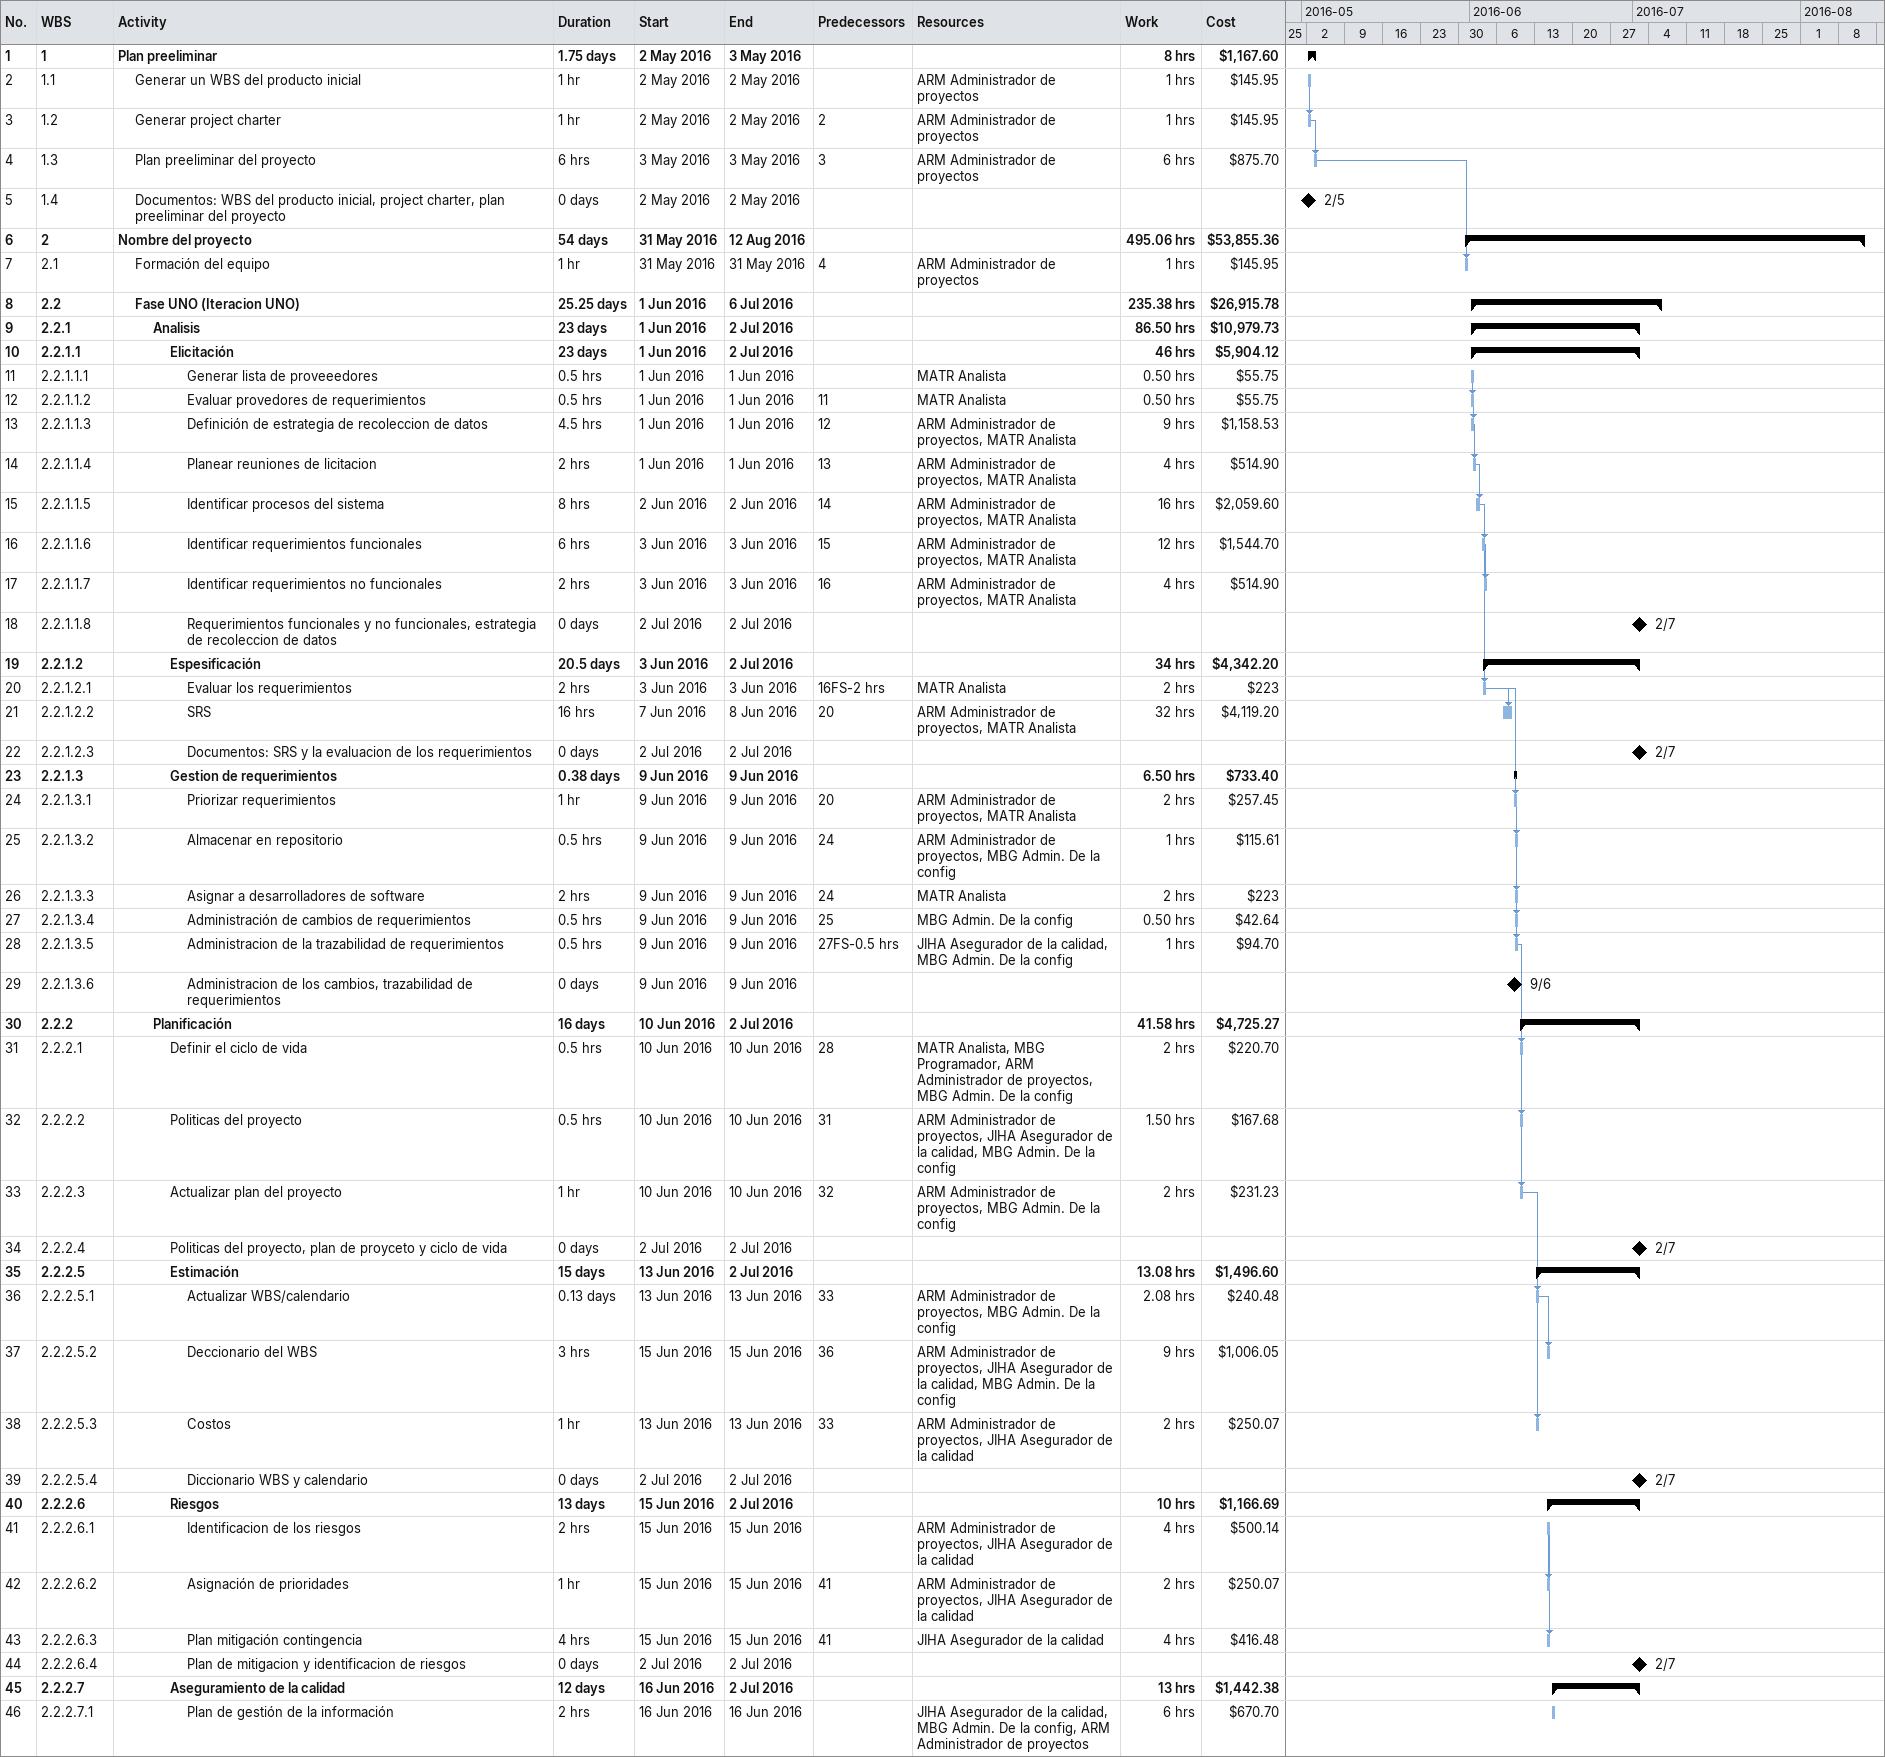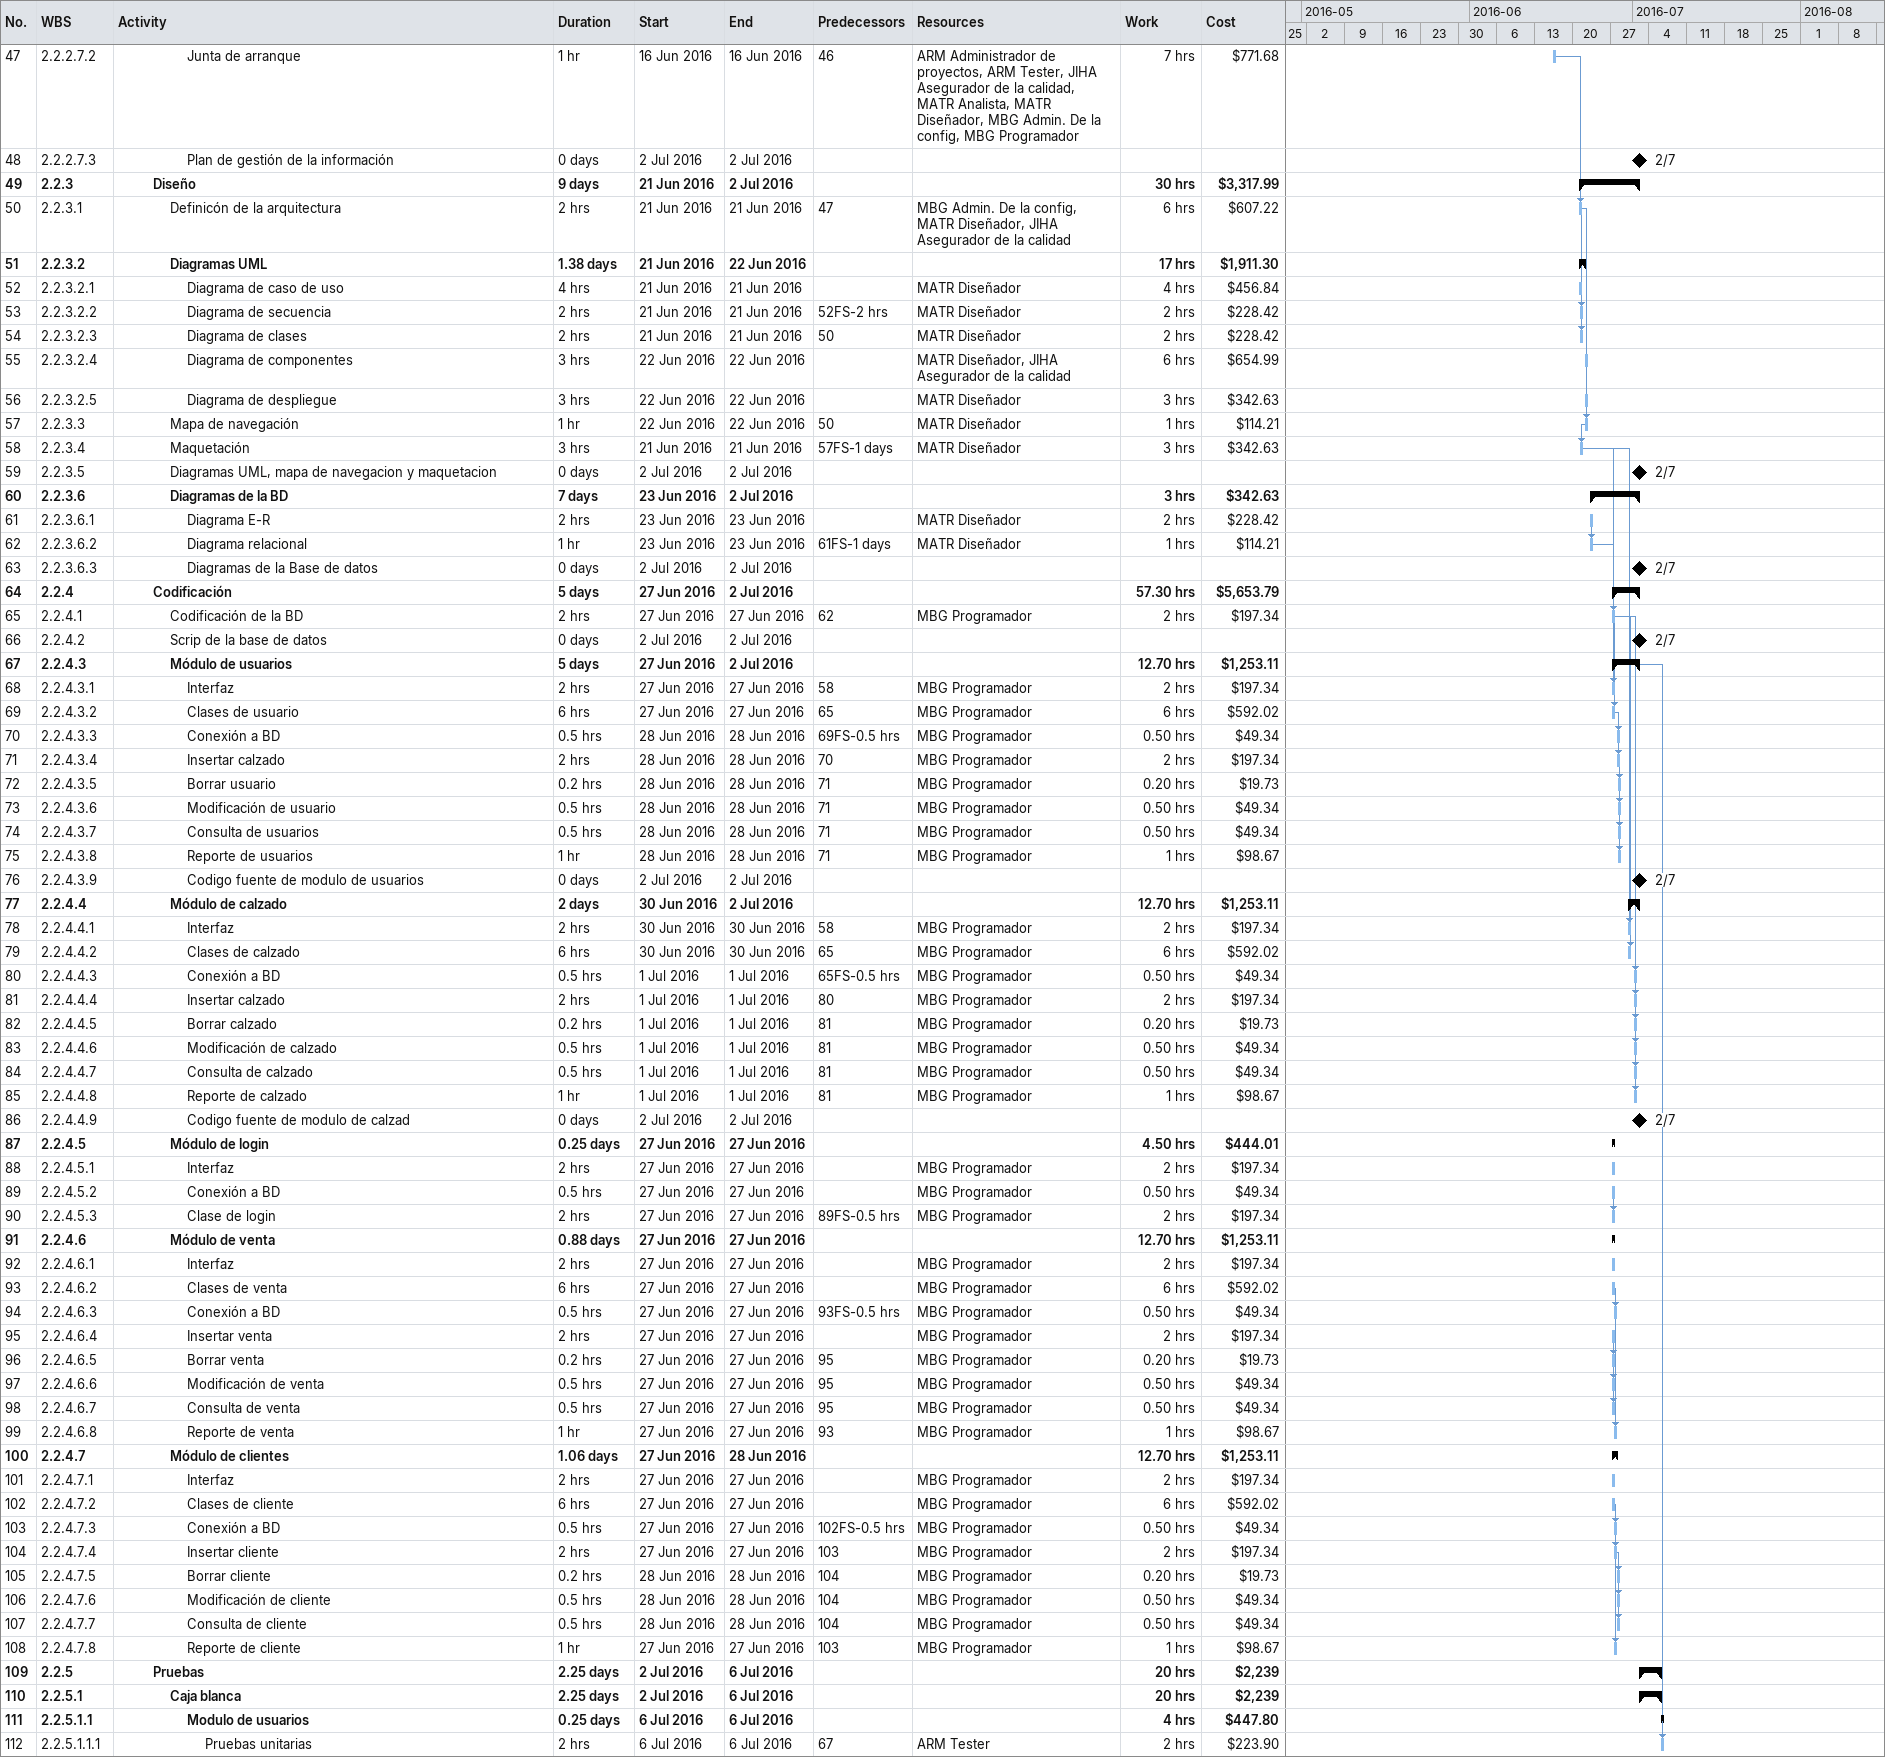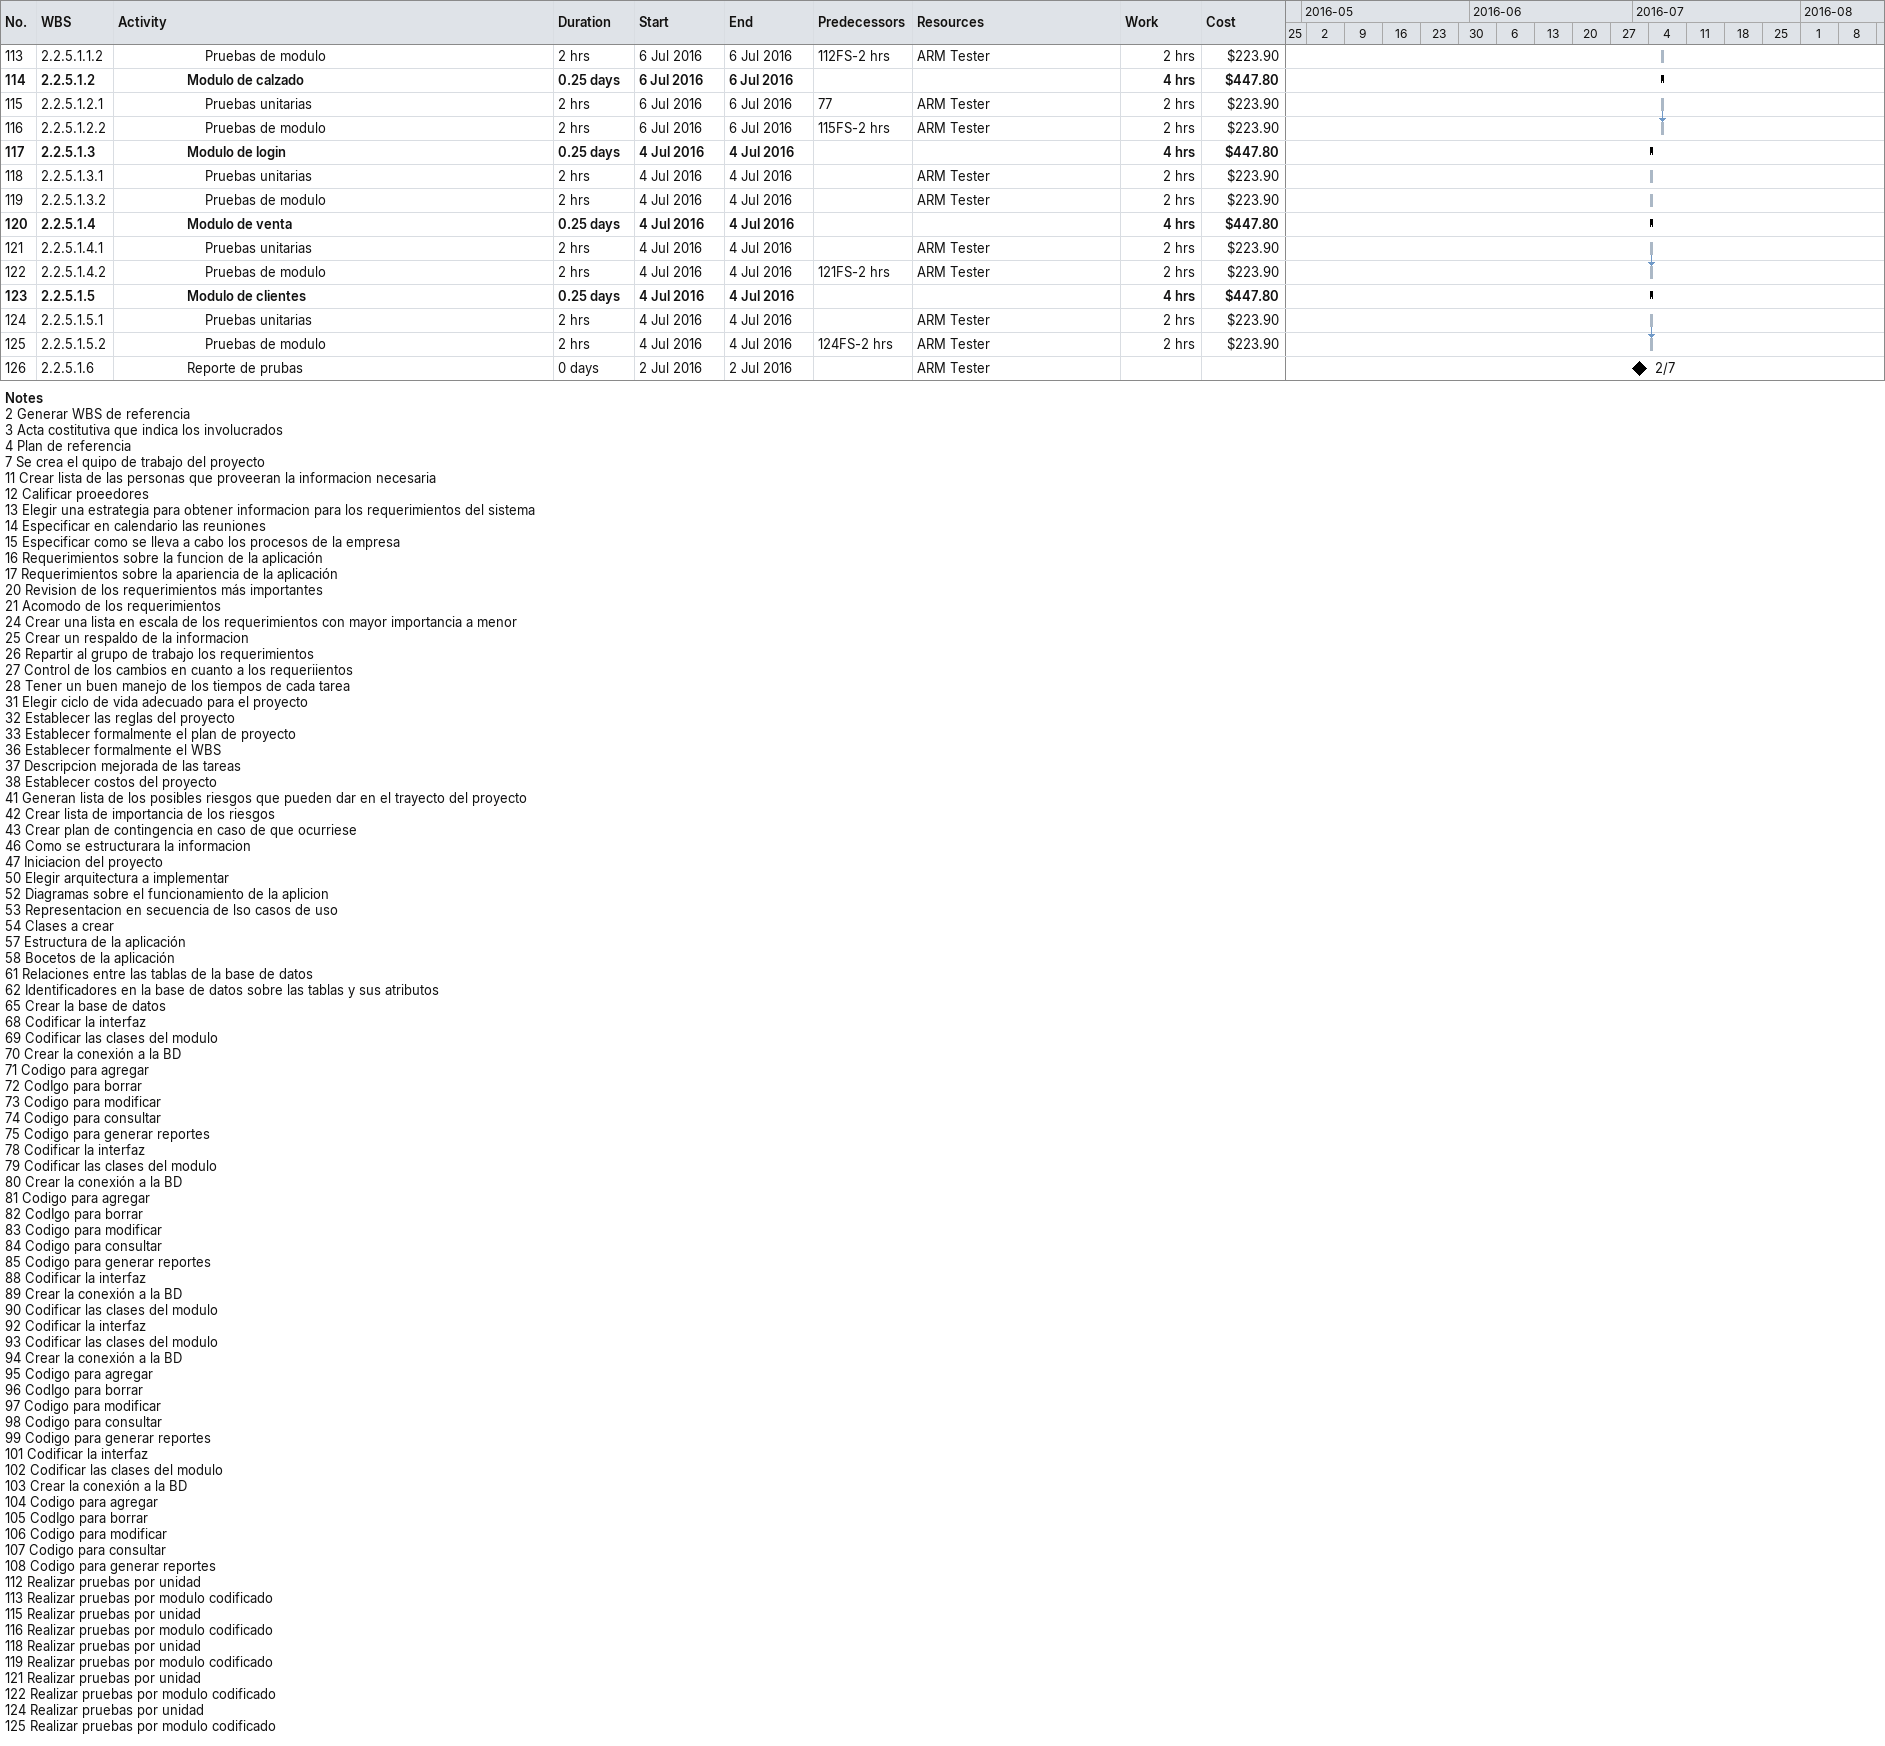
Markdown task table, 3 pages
| ID | WBS | Task | Duration | Start | Finish | Predecessors | Resources | Work (h) | Cost ($) |
|---|---|---|---|---|---|---|---|---|---|
| 1 | 1 | **Plan preeliminar** | 1.75d | 2016-05-02 | 2016-05-03 |  |  | 8 | 1167.60 |
| 2 | 1.1 | Generar un WBS del producto inicial | 1h | 2016-05-02 | 2016-05-02 |  | ARM Administrador de proyectos | 1 | 145.95 |
| 3 | 1.2 | Generar project charter | 1h | 2016-05-02 | 2016-05-02 | 2 | ARM Administrador de proyectos | 1 | 145.95 |
| 4 | 1.3 | Plan preeliminar del proyecto | 6h | 2016-05-03 | 2016-05-03 | 3 | ARM Administrador de proyectos | 6 | 875.70 |
| 5 | 1.4 | Documentos: WBS del producto inicial, project charter, plan preeliminar del proyecto | 0d | 2016-05-02 | 2016-05-02 |  |  |  |  |
| 6 | 2 | **Nombre del proyecto** | 54d | 2016-05-31 | 2016-08-12 |  |  | 495.06 | 53855.36 |
| 7 | 2.1 | Formación del equipo | 1h | 2016-05-31 | 2016-05-31 | 4 | ARM Administrador de proyectos | 1 | 145.95 |
| 8 | 2.2 | **Fase UNO (Iteracion UNO)** | 25.25d | 2016-06-01 | 2016-07-06 |  |  | 235.38 | 26915.78 |
| 9 | 2.2.1 | **Analisis** | 23d | 2016-06-01 | 2016-07-02 |  |  | 86.50 | 10979.73 |
| 10 | 2.2.1.1 | **Elicitación** | 23d | 2016-06-01 | 2016-07-02 |  |  | 46 | 5904.12 |
| 11 | 2.2.1.1.1 | Generar lista de proveeedores | 0.5h | 2016-06-01 | 2016-06-01 |  | MATR Analista | 0.50 | 55.75 |
| 12 | 2.2.1.1.2 | Evaluar provedores de requerimientos | 0.5h | 2016-06-01 | 2016-06-01 | 11 | MATR Analista | 0.50 | 55.75 |
| 13 | 2.2.1.1.3 | Definición de estrategia de recoleccion de datos | 4.5h | 2016-06-01 | 2016-06-01 | 12 | ARM Administrador de proyectos, MATR Analista | 9 | 1158.53 |
| 14 | 2.2.1.1.4 | Planear reuniones de licitacion | 2h | 2016-06-01 | 2016-06-01 | 13 | ARM Administrador de proyectos, MATR Analista | 4 | 514.90 |
| 15 | 2.2.1.1.5 | Identificar procesos del sistema | 8h | 2016-06-02 | 2016-06-02 | 14 | ARM Administrador de proyectos, MATR Analista | 16 | 2059.60 |
| 16 | 2.2.1.1.6 | Identificar requerimientos funcionales | 6h | 2016-06-03 | 2016-06-03 | 15 | ARM Administrador de proyectos, MATR Analista | 12 | 1544.70 |
| 17 | 2.2.1.1.7 | Identificar requerimientos no funcionales | 2h | 2016-06-03 | 2016-06-03 | 16 | ARM Administrador de proyectos, MATR Analista | 4 | 514.90 |
| 18 | 2.2.1.1.8 | Requerimientos funcionales y no funcionales, estrategia de recoleccion de datos | 0d | 2016-07-02 | 2016-07-02 |  |  |  |  |
| 19 | 2.2.1.2 | **Espesificación** | 20.5d | 2016-06-03 | 2016-07-02 |  |  | 34 | 4342.20 |
| 20 | 2.2.1.2.1 | Evaluar los requerimientos | 2h | 2016-06-03 | 2016-06-03 | 16FS-2h | MATR Analista | 2 | 223 |
| 21 | 2.2.1.2.2 | SRS | 16h | 2016-06-07 | 2016-06-08 | 20 | ARM Administrador de proyectos, MATR Analista | 32 | 4119.20 |
| 22 | 2.2.1.2.3 | Documentos: SRS y la evaluacion de los requerimientos | 0d | 2016-07-02 | 2016-07-02 |  |  |  |  |
| 23 | 2.2.1.3 | **Gestion de requerimientos** | 0.38d | 2016-06-09 | 2016-06-09 |  |  | 6.50 | 733.40 |
| 24 | 2.2.1.3.1 | Priorizar requerimientos | 1h | 2016-06-09 | 2016-06-09 | 20 | ARM Administrador de proyectos, MATR Analista | 2 | 257.45 |
| 25 | 2.2.1.3.2 | Almacenar en repositorio | 0.5h | 2016-06-09 | 2016-06-09 | 24 | ARM Administrador de proyectos, MBG Admin. De la config | 1 | 115.61 |
| 26 | 2.2.1.3.3 | Asignar a desarrolladores de software | 2h | 2016-06-09 | 2016-06-09 | 24 | MATR Analista | 2 | 223 |
| 27 | 2.2.1.3.4 | Administración de cambios de requerimientos | 0.5h | 2016-06-09 | 2016-06-09 | 25 | MBG Admin. De la config | 0.50 | 42.64 |
| 28 | 2.2.1.3.5 | Administracion de la trazabilidad de requerimientos | 0.5h | 2016-06-09 | 2016-06-09 | 27FS-0.5h | JIHA Asegurador de la calidad, MBG Admin. De la config | 1 | 94.70 |
| 29 | 2.2.1.3.6 | Administracion de los cambios, trazabilidad de requerimientos | 0d | 2016-06-09 | 2016-06-09 |  |  |  |  |
| 30 | 2.2.2 | **Planificación** | 16d | 2016-06-10 | 2016-07-02 |  |  | 41.58 | 4725.27 |
| 31 | 2.2.2.1 | Definir el ciclo de vida | 0.5h | 2016-06-10 | 2016-06-10 | 28 | MATR Analista, MBG Programador, ARM Administrador de proyectos, MBG Admin. De la config | 2 | 220.70 |
| 32 | 2.2.2.2 | Politicas del proyecto | 0.5h | 2016-06-10 | 2016-06-10 | 31 | ARM Administrador de proyectos, JIHA Asegurador de la calidad, MBG Admin. De la config | 1.50 | 167.68 |
| 33 | 2.2.2.3 | Actualizar plan del proyecto | 1h | 2016-06-10 | 2016-06-10 | 32 | ARM Administrador de proyectos, MBG Admin. De la config | 2 | 231.23 |
| 34 | 2.2.2.4 | Politicas del proyecto, plan de proyceto y ciclo de vida | 0d | 2016-07-02 | 2016-07-02 |  |  |  |  |
| 35 | 2.2.2.5 | **Estimación** | 15d | 2016-06-13 | 2016-07-02 |  |  | 13.08 | 1496.60 |
| 36 | 2.2.2.5.1 | Actualizar WBS/calendario | 0.13d | 2016-06-13 | 2016-06-13 | 33 | ARM Administrador de proyectos, MBG Admin. De la config | 2.08 | 240.48 |
| 37 | 2.2.2.5.2 | Deccionario del WBS | 3h | 2016-06-15 | 2016-06-15 | 36 | ARM Administrador de proyectos, JIHA Asegurador de la calidad, MBG Admin. De la config | 9 | 1006.05 |
| 38 | 2.2.2.5.3 | Costos | 1h | 2016-06-13 | 2016-06-13 | 33 | ARM Administrador de proyectos, JIHA Asegurador de la calidad | 2 | 250.07 |
| 39 | 2.2.2.5.4 | Diccionario WBS y calendario | 0d | 2016-07-02 | 2016-07-02 |  |  |  |  |
| 40 | 2.2.2.6 | **Riesgos** | 13d | 2016-06-15 | 2016-07-02 |  |  | 10 | 1166.69 |
| 41 | 2.2.2.6.1 | Identificacion de los riesgos | 2h | 2016-06-15 | 2016-06-15 |  | ARM Administrador de proyectos, JIHA Asegurador de la calidad | 4 | 500.14 |
| 42 | 2.2.2.6.2 | Asignación de prioridades | 1h | 2016-06-15 | 2016-06-15 | 41 | ARM Administrador de proyectos, JIHA Asegurador de la calidad | 2 | 250.07 |
| 43 | 2.2.2.6.3 | Plan mitigación contingencia | 4h | 2016-06-15 | 2016-06-15 | 41 | JIHA Asegurador de la calidad | 4 | 416.48 |
| 44 | 2.2.2.6.4 | Plan de mitigacion y identificacion de riesgos | 0d | 2016-07-02 | 2016-07-02 |  |  |  |  |
| 45 | 2.2.2.7 | **Aseguramiento de la calidad** | 12d | 2016-06-16 | 2016-07-02 |  |  | 13 | 1442.38 |
| 46 | 2.2.2.7.1 | Plan de gestión de la información | 2h | 2016-06-16 | 2016-06-16 |  | JIHA Asegurador de la calidad, MBG Admin. De la config, ARM Administrador de proyectos | 6 | 670.70 |
| 47 | 2.2.2.7.2 | Junta de arranque | 1h | 2016-06-16 | 2016-06-16 | 46 | ARM Administrador de proyectos, ARM Tester, JIHA Asegurador de la calidad, MATR Analista, MATR Diseñador, MBG Admin. De la config, MBG Programador | 7 | 771.68 |
| 48 | 2.2.2.7.3 | Plan de gestión de la información | 0d | 2016-07-02 | 2016-07-02 |  |  |  |  |
| 49 | 2.2.3 | **Diseño** | 9d | 2016-06-21 | 2016-07-02 |  |  | 30 | 3317.99 |
| 50 | 2.2.3.1 | Definicón de la arquitectura | 2h | 2016-06-21 | 2016-06-21 | 47 | MBG Admin. De la config, MATR Diseñador, JIHA Asegurador de la calidad | 6 | 607.22 |
| 51 | 2.2.3.2 | **Diagramas UML** | 1.38d | 2016-06-21 | 2016-06-22 |  |  | 17 | 1911.30 |
| 52 | 2.2.3.2.1 | Diagrama de caso de uso | 4h | 2016-06-21 | 2016-06-21 |  | MATR Diseñador | 4 | 456.84 |
| 53 | 2.2.3.2.2 | Diagrama de secuencia | 2h | 2016-06-21 | 2016-06-21 | 52FS-2h | MATR Diseñador | 2 | 228.42 |
| 54 | 2.2.3.2.3 | Diagrama de clases | 2h | 2016-06-21 | 2016-06-21 | 50 | MATR Diseñador | 2 | 228.42 |
| 55 | 2.2.3.2.4 | Diagrama de componentes | 3h | 2016-06-22 | 2016-06-22 |  | MATR Diseñador, JIHA Asegurador de la calidad | 6 | 654.99 |
| 56 | 2.2.3.2.5 | Diagrama de despliegue | 3h | 2016-06-22 | 2016-06-22 |  | MATR Diseñador | 3 | 342.63 |
| 57 | 2.2.3.3 | Mapa de navegación | 1h | 2016-06-22 | 2016-06-22 | 50 | MATR Diseñador | 1 | 114.21 |
| 58 | 2.2.3.4 | Maquetación | 3h | 2016-06-21 | 2016-06-21 | 57FS-1d | MATR Diseñador | 3 | 342.63 |
| 59 | 2.2.3.5 | Diagramas UML, mapa de navegacion y maquetacion | 0d | 2016-07-02 | 2016-07-02 |  |  |  |  |
| 60 | 2.2.3.6 | **Diagramas de la BD** | 7d | 2016-06-23 | 2016-07-02 |  |  | 3 | 342.63 |
| 61 | 2.2.3.6.1 | Diagrama E-R | 2h | 2016-06-23 | 2016-06-23 |  | MATR Diseñador | 2 | 228.42 |
| 62 | 2.2.3.6.2 | Diagrama relacional | 1h | 2016-06-23 | 2016-06-23 | 61FS-1d | MATR Diseñador | 1 | 114.21 |
| 63 | 2.2.3.6.3 | Diagramas de la Base de datos | 0d | 2016-07-02 | 2016-07-02 |  |  |  |  |
| 64 | 2.2.4 | **Codificación** | 5d | 2016-06-27 | 2016-07-02 |  |  | 57.30 | 5653.79 |
| 65 | 2.2.4.1 | Codificación de la BD | 2h | 2016-06-27 | 2016-06-27 | 62 | MBG Programador | 2 | 197.34 |
| 66 | 2.2.4.2 | Scrip de la base de datos | 0d | 2016-07-02 | 2016-07-02 |  |  |  |  |
| 67 | 2.2.4.3 | **Módulo de usuarios** | 5d | 2016-06-27 | 2016-07-02 |  |  | 12.70 | 1253.11 |
| 68 | 2.2.4.3.1 | Interfaz | 2h | 2016-06-27 | 2016-06-27 | 58 | MBG Programador | 2 | 197.34 |
| 69 | 2.2.4.3.2 | Clases de usuario | 6h | 2016-06-27 | 2016-06-27 | 65 | MBG Programador | 6 | 592.02 |
| 70 | 2.2.4.3.3 | Conexión a BD | 0.5h | 2016-06-28 | 2016-06-28 | 69FS-0.5h | MBG Programador | 0.50 | 49.34 |
| 71 | 2.2.4.3.4 | Insertar calzado | 2h | 2016-06-28 | 2016-06-28 | 70 | MBG Programador | 2 | 197.34 |
| 72 | 2.2.4.3.5 | Borrar usuario | 0.2h | 2016-06-28 | 2016-06-28 | 71 | MBG Programador | 0.20 | 19.73 |
| 73 | 2.2.4.3.6 | Modificación de usuario | 0.5h | 2016-06-28 | 2016-06-28 | 71 | MBG Programador | 0.50 | 49.34 |
| 74 | 2.2.4.3.7 | Consulta de usuarios | 0.5h | 2016-06-28 | 2016-06-28 | 71 | MBG Programador | 0.50 | 49.34 |
| 75 | 2.2.4.3.8 | Reporte de usuarios | 1h | 2016-06-28 | 2016-06-28 | 71 | MBG Programador | 1 | 98.67 |
| 76 | 2.2.4.3.9 | Codigo fuente de modulo de usuarios | 0d | 2016-07-02 | 2016-07-02 |  |  |  |  |
| 77 | 2.2.4.4 | **Módulo de calzado** | 2d | 2016-06-30 | 2016-07-02 |  |  | 12.70 | 1253.11 |
| 78 | 2.2.4.4.1 | Interfaz | 2h | 2016-06-30 | 2016-06-30 | 58 | MBG Programador | 2 | 197.34 |
| 79 | 2.2.4.4.2 | Clases de calzado | 6h | 2016-06-30 | 2016-06-30 | 65 | MBG Programador | 6 | 592.02 |
| 80 | 2.2.4.4.3 | Conexión a BD | 0.5h | 2016-07-01 | 2016-07-01 | 65FS-0.5h | MBG Programador | 0.50 | 49.34 |
| 81 | 2.2.4.4.4 | Insertar calzado | 2h | 2016-07-01 | 2016-07-01 | 80 | MBG Programador | 2 | 197.34 |
| 82 | 2.2.4.4.5 | Borrar calzado | 0.2h | 2016-07-01 | 2016-07-01 | 81 | MBG Programador | 0.20 | 19.73 |
| 83 | 2.2.4.4.6 | Modificación de calzado | 0.5h | 2016-07-01 | 2016-07-01 | 81 | MBG Programador | 0.50 | 49.34 |
| 84 | 2.2.4.4.7 | Consulta de calzado | 0.5h | 2016-07-01 | 2016-07-01 | 81 | MBG Programador | 0.50 | 49.34 |
| 85 | 2.2.4.4.8 | Reporte de calzado | 1h | 2016-07-01 | 2016-07-01 | 81 | MBG Programador | 1 | 98.67 |
| 86 | 2.2.4.4.9 | Codigo fuente de modulo de calzad | 0d | 2016-07-02 | 2016-07-02 |  |  |  |  |
| 87 | 2.2.4.5 | **Módulo de login** | 0.25d | 2016-06-27 | 2016-06-27 |  |  | 4.50 | 444.01 |
| 88 | 2.2.4.5.1 | Interfaz | 2h | 2016-06-27 | 2016-06-27 |  | MBG Programador | 2 | 197.34 |
| 89 | 2.2.4.5.2 | Conexión a BD | 0.5h | 2016-06-27 | 2016-06-27 |  | MBG Programador | 0.50 | 49.34 |
| 90 | 2.2.4.5.3 | Clase de login | 2h | 2016-06-27 | 2016-06-27 | 89FS-0.5h | MBG Programador | 2 | 197.34 |
| 91 | 2.2.4.6 | **Módulo de venta** | 0.88d | 2016-06-27 | 2016-06-27 |  |  | 12.70 | 1253.11 |
| 92 | 2.2.4.6.1 | Interfaz | 2h | 2016-06-27 | 2016-06-27 |  | MBG Programador | 2 | 197.34 |
| 93 | 2.2.4.6.2 | Clases de venta | 6h | 2016-06-27 | 2016-06-27 |  | MBG Programador | 6 | 592.02 |
| 94 | 2.2.4.6.3 | Conexión a BD | 0.5h | 2016-06-27 | 2016-06-27 | 93FS-0.5h | MBG Programador | 0.50 | 49.34 |
| 95 | 2.2.4.6.4 | Insertar venta | 2h | 2016-06-27 | 2016-06-27 |  | MBG Programador | 2 | 197.34 |
| 96 | 2.2.4.6.5 | Borrar venta | 0.2h | 2016-06-27 | 2016-06-27 | 95 | MBG Programador | 0.20 | 19.73 |
| 97 | 2.2.4.6.6 | Modificación de venta | 0.5h | 2016-06-27 | 2016-06-27 | 95 | MBG Programador | 0.50 | 49.34 |
| 98 | 2.2.4.6.7 | Consulta de venta | 0.5h | 2016-06-27 | 2016-06-27 | 95 | MBG Programador | 0.50 | 49.34 |
| 99 | 2.2.4.6.8 | Reporte de venta | 1h | 2016-06-27 | 2016-06-27 | 93 | MBG Programador | 1 | 98.67 |
| 100 | 2.2.4.7 | **Módulo de clientes** | 1.06d | 2016-06-27 | 2016-06-28 |  |  | 12.70 | 1253.11 |
| 101 | 2.2.4.7.1 | Interfaz | 2h | 2016-06-27 | 2016-06-27 |  | MBG Programador | 2 | 197.34 |
| 102 | 2.2.4.7.2 | Clases de cliente | 6h | 2016-06-27 | 2016-06-27 |  | MBG Programador | 6 | 592.02 |
| 103 | 2.2.4.7.3 | Conexión a BD | 0.5h | 2016-06-27 | 2016-06-27 | 102FS-0.5h | MBG Programador | 0.50 | 49.34 |
| 104 | 2.2.4.7.4 | Insertar cliente | 2h | 2016-06-27 | 2016-06-27 | 103 | MBG Programador | 2 | 197.34 |
| 105 | 2.2.4.7.5 | Borrar cliente | 0.2h | 2016-06-28 | 2016-06-28 | 104 | MBG Programador | 0.20 | 19.73 |
| 106 | 2.2.4.7.6 | Modificación de cliente | 0.5h | 2016-06-28 | 2016-06-28 | 104 | MBG Programador | 0.50 | 49.34 |
| 107 | 2.2.4.7.7 | Consulta de cliente | 0.5h | 2016-06-28 | 2016-06-28 | 104 | MBG Programador | 0.50 | 49.34 |
| 108 | 2.2.4.7.8 | Reporte de cliente | 1h | 2016-06-27 | 2016-06-27 | 103 | MBG Programador | 1 | 98.67 |
| 109 | 2.2.5 | **Pruebas** | 2.25d | 2016-07-02 | 2016-07-06 |  |  | 20 | 2239 |
| 110 | 2.2.5.1 | **Caja blanca** | 2.25d | 2016-07-02 | 2016-07-06 |  |  | 20 | 2239 |
| 111 | 2.2.5.1.1 | **Modulo de usuarios** | 0.25d | 2016-07-06 | 2016-07-06 |  |  | 4 | 447.80 |
| 112 | 2.2.5.1.1.1 | Pruebas unitarias | 2h | 2016-07-06 | 2016-07-06 | 67 | ARM Tester | 2 | 223.90 |
| 113 | 2.2.5.1.1.2 | Pruebas de modulo | 2h | 2016-07-06 | 2016-07-06 | 112FS-2h | ARM Tester | 2 | 223.90 |
| 114 | 2.2.5.1.2 | **Modulo de calzado** | 0.25d | 2016-07-06 | 2016-07-06 |  |  | 4 | 447.80 |
| 115 | 2.2.5.1.2.1 | Pruebas unitarias | 2h | 2016-07-06 | 2016-07-06 | 77 | ARM Tester | 2 | 223.90 |
| 116 | 2.2.5.1.2.2 | Pruebas de modulo | 2h | 2016-07-06 | 2016-07-06 | 115FS-2h | ARM Tester | 2 | 223.90 |
| 117 | 2.2.5.1.3 | **Modulo de login** | 0.25d | 2016-07-04 | 2016-07-04 |  |  | 4 | 447.80 |
| 118 | 2.2.5.1.3.1 | Pruebas unitarias | 2h | 2016-07-04 | 2016-07-04 |  | ARM Tester | 2 | 223.90 |
| 119 | 2.2.5.1.3.2 | Pruebas de modulo | 2h | 2016-07-04 | 2016-07-04 |  | ARM Tester | 2 | 223.90 |
| 120 | 2.2.5.1.4 | **Modulo de venta** | 0.25d | 2016-07-04 | 2016-07-04 |  |  | 4 | 447.80 |
| 121 | 2.2.5.1.4.1 | Pruebas unitarias | 2h | 2016-07-04 | 2016-07-04 |  | ARM Tester | 2 | 223.90 |
| 122 | 2.2.5.1.4.2 | Pruebas de modulo | 2h | 2016-07-04 | 2016-07-04 | 121FS-2h | ARM Tester | 2 | 223.90 |
| 123 | 2.2.5.1.5 | **Modulo de clientes** | 0.25d | 2016-07-04 | 2016-07-04 |  |  | 4 | 447.80 |
| 124 | 2.2.5.1.5.1 | Pruebas unitarias | 2h | 2016-07-04 | 2016-07-04 |  | ARM Tester | 2 | 223.90 |
| 125 | 2.2.5.1.5.2 | Pruebas de modulo | 2h | 2016-07-04 | 2016-07-04 | 124FS-2h | ARM Tester | 2 | 223.90 |
| 126 | 2.2.5.1.6 | Reporte de prubas | 0d | 2016-07-02 | 2016-07-02 |  | ARM Tester |  |  |

Notes
- 2: Generar WBS de referencia
- 3: Acta costitutiva que indica los involucrados
- 4: Plan de referencia
- 7: Se crea el quipo de trabajo del proyecto
- 11: Crear lista de las personas que proveeran la informacion necesaria
- 12: Calificar proeedores
- 13: Elegir una estrategia para obtener informacion para los requerimientos del sistema
- 14: Especificar en calendario las reuniones
- 15: Especificar como se lleva a cabo los procesos de la empresa
- 16: Requerimientos sobre la funcion de la aplicación
- 17: Requerimientos sobre la apariencia de la aplicación
- 20: Revision de los requerimientos más importantes
- 21: Acomodo de los requerimientos
- 24: Crear una lista en escala de los requerimientos con mayor importancia a menor
- 25: Crear un respaldo de la informacion
- 26: Repartir al grupo de trabajo los requerimientos
- 27: Control de los cambios en cuanto a los requeriientos
- 28: Tener un buen manejo de los tiempos de cada tarea
- 31: Elegir ciclo de vida adecuado para el proyecto
- 32: Establecer las reglas del proyecto
- 33: Establecer formalmente el plan de proyecto
- 36: Establecer formalmente el WBS
- 37: Descripcion mejorada de las tareas
- 38: Establecer costos del proyecto
- 41: Generan lista de los posibles riesgos que pueden dar en el trayecto del proyecto
- 42: Crear lista de importancia de los riesgos
- 43: Crear plan de contingencia en caso de que ocurriese
- 46: Como se estructurara la informacion
- 47: Iniciacion del proyecto
- 50: Elegir arquitectura a implementar
- 52: Diagramas sobre el funcionamiento de la aplicion
- 53: Representacion en secuencia de lso casos de uso
- 54: Clases a crear
- 57: Estructura de la aplicación
- 58: Bocetos de la aplicación
- 61: Relaciones entre las tablas de la base de datos
- 62: Identificadores en la base de datos sobre las tablas y sus atributos
- 65: Crear la base de datos
- 68: Codificar la interfaz
- 69: Codificar las clases del modulo
- 70: Crear la conexión a la BD
- 71: Codigo para agregar
- 72: CodIgo para borrar
- 73: Codigo para modificar
- 74: Codigo para consultar
- 75: Codigo para generar reportes
- 78: Codificar la interfaz
- 79: Codificar las clases del modulo
- 80: Crear la conexión a la BD
- 81: Codigo para agregar
- 82: CodIgo para borrar
- 83: Codigo para modificar
- 84: Codigo para consultar
- 85: Codigo para generar reportes
- 88: Codificar la interfaz
- 89: Crear la conexión a la BD
- 90: Codificar las clases del modulo
- 92: Codificar la interfaz
- 93: Codificar las clases del modulo
- 94: Crear la conexión a la BD
- 95: Codigo para agregar
- 96: CodIgo para borrar
- 97: Codigo para modificar
- 98: Codigo para consultar
- 99: Codigo para generar reportes
- 101: Codificar la interfaz
- 102: Codificar las clases del modulo
- 103: Crear la conexión a la BD
- 104: Codigo para agregar
- 105: CodIgo para borrar
- 106: Codigo para modificar
- 107: Codigo para consultar
- 108: Codigo para generar reportes
- 112: Realizar pruebas por unidad
- 113: Realizar pruebas por modulo codificado
- 115: Realizar pruebas por unidad
- 116: Realizar pruebas por modulo codificado
- 118: Realizar pruebas por unidad
- 119: Realizar pruebas por modulo codificado
- 121: Realizar pruebas por unidad
- 122: Realizar pruebas por modulo codificado
- 124: Realizar pruebas por unidad
- 125: Realizar pruebas por modulo codificado
